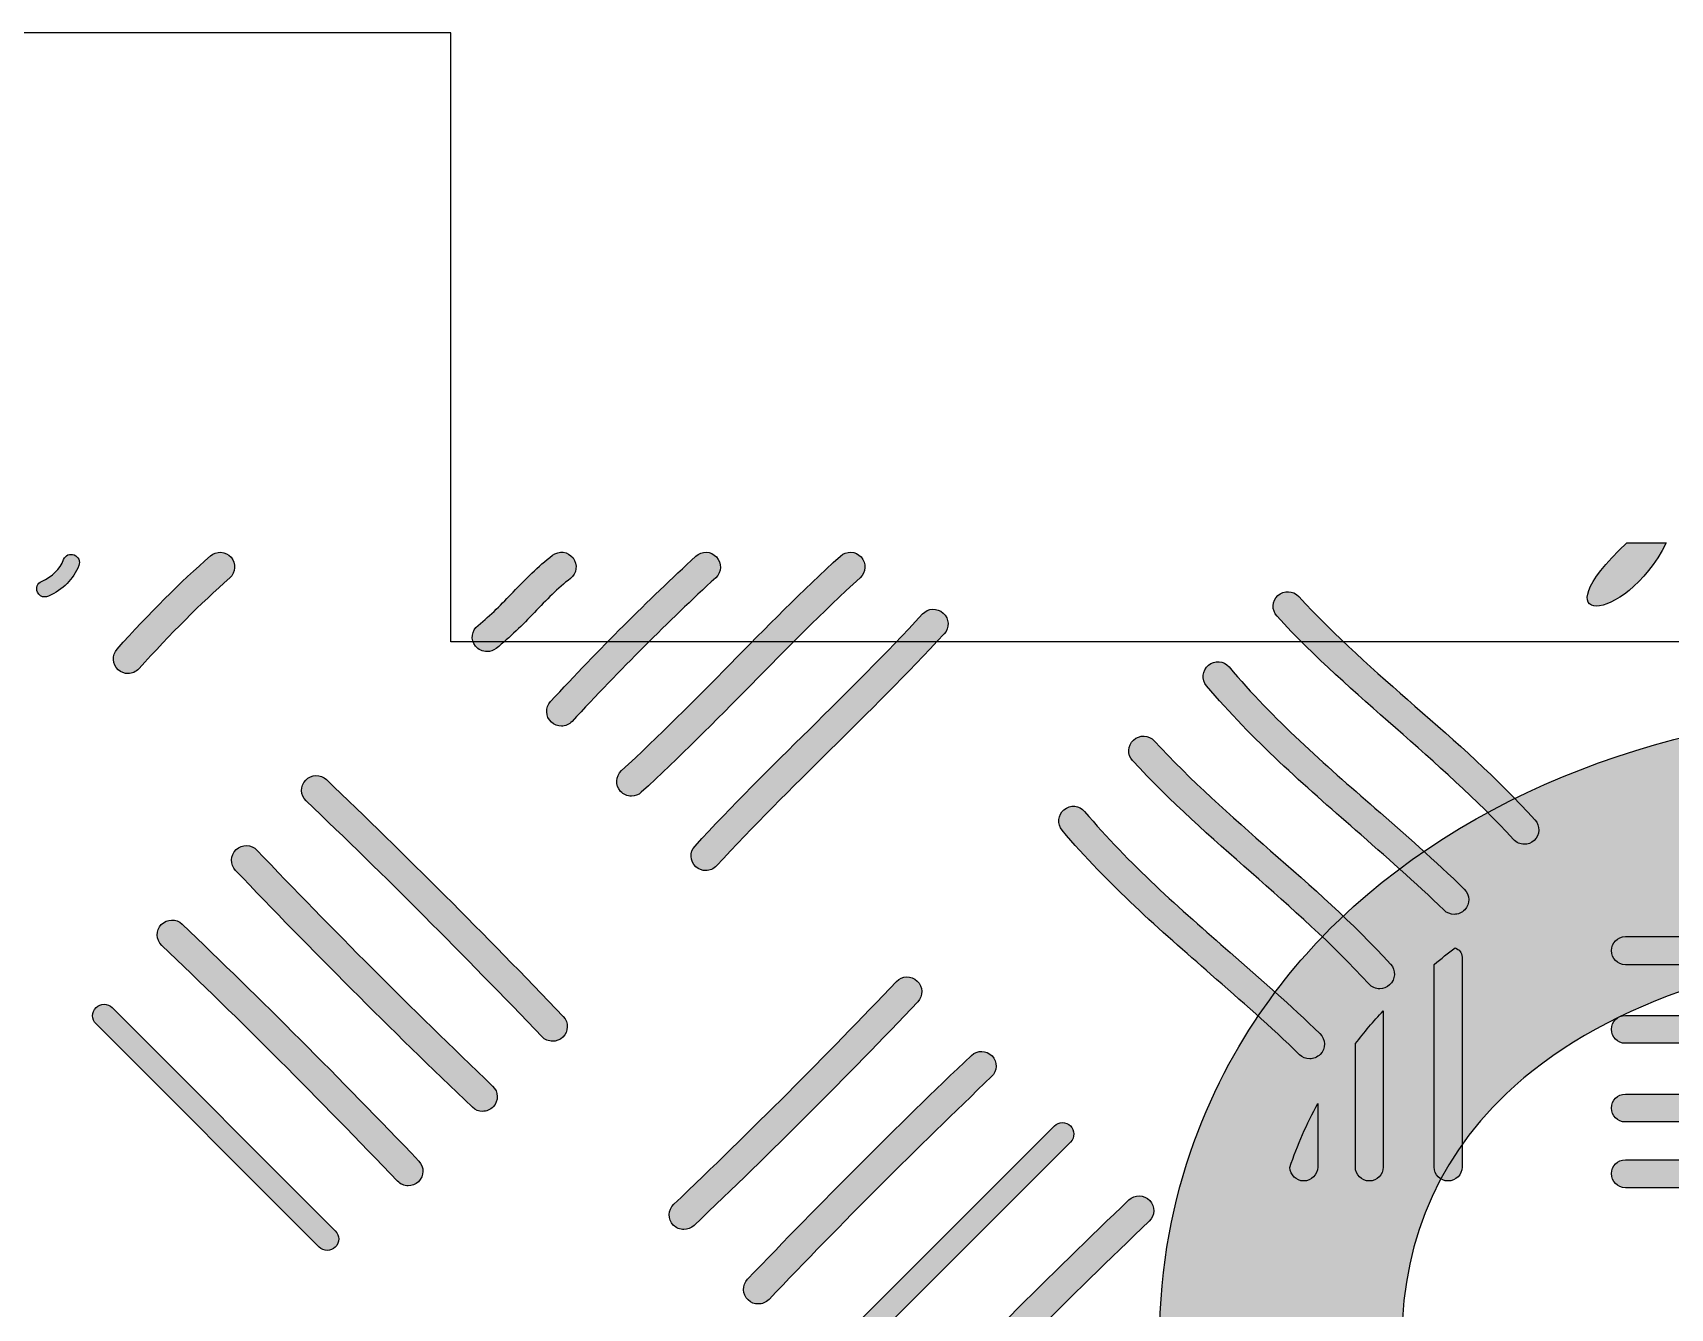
# Model space of a CAD drawing. Extents: x 4 to 307, y 9 to 217.
# Drawn here: x 263.41 to 273.92, y 190.64 to 198.83 of the extents above; entities that cross this region are included whole.
import ezdxf

# ---------------------------------------------------------------- set-up
doc = ezdxf.new("R2010")
doc.units = 0
doc.header["$MEASUREMENT"] = 0
doc.layers.add('EBENE_1', color=7, linetype='CONTINUOUS')

# ---------------------------------------------------------------- blocks, each defined once
blk = doc.blocks.new('BLOCK_4')
at = {"layer": 'EBENE_1'}
h = blk.add_hatch(color=7, dxfattribs=at)
h.dxf.hatch_style = 2
edge = h.paths.add_edge_path()
edge.add_spline(control_points=[(273.894, 195.555), (273.894, 195.555), (273.641, 195.555), (273.641, 195.555), (273.06, 195.014), (273.616, 195.014), (273.894, 195.555)], knot_values=[0, 0, 0, 0, 1, 1, 1, 2, 2, 2, 2], degree=3, periodic=1)
h = blk.add_hatch(color=7, dxfattribs=at)
h.dxf.hatch_style = 2
edge = h.paths.add_edge_path()
edge.add_spline(control_points=[(263.486, 195.208), (263.493, 195.208), (263.501, 195.21), (263.508, 195.213), (263.603, 195.256), (263.668, 195.322), (263.704, 195.41), (263.714, 195.437), (263.701, 195.467), (263.674, 195.478), (263.647, 195.489), (263.616, 195.476), (263.606, 195.449), (263.581, 195.386), (263.535, 195.34), (263.465, 195.308), (263.438, 195.296), (263.426, 195.265), (263.438, 195.239), (263.447, 195.219), (263.466, 195.208), (263.486, 195.208)], knot_values=[0, 0, 0, 0, 1, 1, 1, 2, 2, 2, 3, 3, 3, 4, 4, 4, 5, 5, 5, 6, 6, 6, 7, 7, 7, 7], degree=3, periodic=1)
h = blk.add_hatch(color=7, dxfattribs=at)
h.dxf.hatch_style = 2
edge = h.paths.add_edge_path()
edge.add_spline(control_points=[(264.02, 194.716), (264.046, 194.716), (264.071, 194.727), (264.09, 194.748), (264.294, 194.975), (264.485, 195.165), (264.672, 195.33), (264.711, 195.365), (264.715, 195.424), (264.681, 195.463), (264.646, 195.502), (264.586, 195.506), (264.548, 195.472), (264.354, 195.302), (264.159, 195.106), (263.95, 194.874), (263.915, 194.835), (263.918, 194.775), (263.957, 194.741), (263.975, 194.724), (263.997, 194.716), (264.02, 194.716)], knot_values=[0, 0, 0, 0, 1, 1, 1, 2, 2, 2, 3, 3, 3, 4, 4, 4, 5, 5, 5, 6, 6, 6, 7, 7, 7, 7], degree=3, periodic=1)
h = blk.add_hatch(color=7, dxfattribs=at)
h.dxf.hatch_style = 2
edge = h.paths.add_edge_path()
edge.add_spline(control_points=[(266.324, 194.857), (266.344, 194.857), (266.364, 194.864), (266.382, 194.877), (266.472, 194.948), (266.552, 195.03), (266.628, 195.109), (266.705, 195.189), (266.777, 195.263), (266.859, 195.327), (266.9, 195.358), (266.908, 195.417), (266.876, 195.459), (266.844, 195.5), (266.785, 195.508), (266.744, 195.476), (266.651, 195.404), (266.57, 195.321), (266.492, 195.24), (266.42, 195.165), (266.348, 195.09), (266.266, 195.026), (266.225, 194.994), (266.217, 194.934), (266.249, 194.893), (266.268, 194.87), (266.296, 194.857), (266.324, 194.857)], knot_values=[0, 0, 0, 0, 1, 1, 1, 2, 2, 2, 3, 3, 3, 4, 4, 4, 5, 5, 5, 6, 6, 6, 7, 7, 7, 8, 8, 8, 9, 9, 9, 9], degree=3, periodic=1)
h = blk.add_hatch(color=7, dxfattribs=at)
h.dxf.hatch_style = 2
edge = h.paths.add_edge_path()
edge.add_spline(control_points=[(266.737, 194.404), (266.755, 194.387), (266.778, 194.379), (266.801, 194.379), (266.826, 194.379), (266.851, 194.389), (266.87, 194.409), (267.179, 194.742), (267.489, 195.052), (267.792, 195.332), (267.831, 195.367), (267.833, 195.427), (267.797, 195.465), (267.762, 195.503), (267.703, 195.506), (267.664, 195.47), (267.358, 195.187), (267.044, 194.873), (266.732, 194.537), (266.697, 194.499), (266.699, 194.44), (266.737, 194.404)], knot_values=[0, 0, 0, 0, 1, 1, 1, 2, 2, 2, 3, 3, 3, 4, 4, 4, 5, 5, 5, 6, 6, 6, 7, 7, 7, 7], degree=3, periodic=1)
h = blk.add_hatch(color=7, dxfattribs=at)
h.dxf.hatch_style = 2
edge = h.paths.add_edge_path()
edge.add_spline(control_points=[(267.187, 194.093), (267.149, 194.058), (267.146, 193.998), (267.181, 193.96), (267.2, 193.94), (267.225, 193.929), (267.251, 193.929), (267.273, 193.929), (267.296, 193.937), (267.314, 193.954), (267.557, 194.176), (267.792, 194.415), (268.019, 194.645), (268.245, 194.875), (268.479, 195.112), (268.719, 195.332), (268.757, 195.367), (268.76, 195.426), (268.725, 195.465), (268.69, 195.503), (268.63, 195.506), (268.592, 195.471), (268.348, 195.248), (268.112, 195.009), (267.885, 194.777), (267.66, 194.549), (267.426, 194.312), (267.187, 194.093)], knot_values=[0, 0, 0, 0, 1, 1, 1, 2, 2, 2, 3, 3, 3, 4, 4, 4, 5, 5, 5, 6, 6, 6, 7, 7, 7, 8, 8, 8, 9, 9, 9, 9], degree=3, periodic=1)
h = blk.add_hatch(color=7, dxfattribs=at)
h.dxf.hatch_style = 2
edge = h.paths.add_edge_path()
edge.add_spline(control_points=[(272.156, 194.367), (272.412, 194.142), (272.676, 193.91), (272.912, 193.651), (272.931, 193.631), (272.956, 193.62), (272.982, 193.62), (273.004, 193.62), (273.027, 193.628), (273.045, 193.645), (273.083, 193.68), (273.086, 193.739), (273.051, 193.777), (272.808, 194.044), (272.54, 194.28), (272.28, 194.508), (272.029, 194.728), (271.769, 194.957), (271.534, 195.212), (271.499, 195.25), (271.439, 195.252), (271.401, 195.217), (271.362, 195.182), (271.36, 195.123), (271.395, 195.084), (271.637, 194.822), (271.901, 194.59), (272.156, 194.367)], knot_values=[0, 0, 0, 0, 1, 1, 1, 2, 2, 2, 3, 3, 3, 4, 4, 4, 5, 5, 5, 6, 6, 6, 7, 7, 7, 8, 8, 8, 9, 9, 9, 9], degree=3, periodic=1)
h = blk.add_hatch(color=7, dxfattribs=at)
h.dxf.hatch_style = 2
edge = h.paths.add_edge_path()
edge.add_spline(control_points=[(267.659, 193.609), (267.623, 193.571), (267.626, 193.511), (267.664, 193.476), (267.683, 193.459), (267.705, 193.451), (267.728, 193.451), (267.754, 193.451), (267.779, 193.462), (267.798, 193.482), (268.031, 193.736), (268.282, 193.984), (268.525, 194.224), (268.769, 194.465), (269.022, 194.715), (269.259, 194.972), (269.294, 195.01), (269.291, 195.07), (269.253, 195.105), (269.214, 195.14), (269.154, 195.137), (269.119, 195.099), (268.886, 194.845), (268.635, 194.598), (268.393, 194.358), (268.148, 194.116), (267.895, 193.867), (267.659, 193.609)], knot_values=[0, 0, 0, 0, 1, 1, 1, 2, 2, 2, 3, 3, 3, 4, 4, 4, 5, 5, 5, 6, 6, 6, 7, 7, 7, 8, 8, 8, 9, 9, 9, 9], degree=3, periodic=1)
h = blk.add_hatch(color=7, dxfattribs=at)
h.dxf.hatch_style = 2
edge = h.paths.add_edge_path()
edge.add_spline(control_points=[(271.899, 193.711), (272.09, 193.544), (272.282, 193.376), (272.467, 193.197), (272.485, 193.179), (272.508, 193.17), (272.532, 193.17), (272.556, 193.17), (272.581, 193.18), (272.6, 193.199), (272.636, 193.236), (272.635, 193.295), (272.597, 193.332), (272.411, 193.513), (272.216, 193.683), (272.023, 193.853), (271.702, 194.132), (271.372, 194.421), (271.087, 194.759), (271.054, 194.799), (270.994, 194.804), (270.955, 194.77), (270.915, 194.737), (270.91, 194.677), (270.943, 194.638), (271.237, 194.289), (271.574, 193.995), (271.899, 193.711)], knot_values=[0, 0, 0, 0, 1, 1, 1, 2, 2, 2, 3, 3, 3, 4, 4, 4, 5, 5, 5, 6, 6, 6, 7, 7, 7, 8, 8, 8, 9, 9, 9, 9], degree=3, periodic=1)
h = blk.add_hatch(color=7, dxfattribs=at)
h.dxf.hatch_style = 2
edge = h.paths.add_edge_path()
edge.add_spline(control_points=[(271.23, 193.438), (271.485, 193.213), (271.749, 192.981), (271.985, 192.723), (272.004, 192.703), (272.029, 192.692), (272.055, 192.692), (272.077, 192.692), (272.1, 192.701), (272.118, 192.717), (272.156, 192.752), (272.159, 192.811), (272.124, 192.85), (271.881, 193.116), (271.613, 193.351), (271.354, 193.579), (271.102, 193.8), (270.842, 194.029), (270.607, 194.284), (270.572, 194.322), (270.513, 194.325), (270.474, 194.289), (270.436, 194.254), (270.433, 194.195), (270.468, 194.157), (270.711, 193.894), (270.975, 193.662), (271.23, 193.438)], knot_values=[0, 0, 0, 0, 1, 1, 1, 2, 2, 2, 3, 3, 3, 4, 4, 4, 5, 5, 5, 6, 6, 6, 7, 7, 7, 8, 8, 8, 9, 9, 9, 9], degree=3, periodic=1)
h = blk.add_hatch(color=7, dxfattribs=at)
h.dxf.hatch_style = 2
edge = h.paths.add_edge_path()
edge.add_spline(control_points=[(266.677, 192.384), (266.695, 192.365), (266.72, 192.355), (266.745, 192.355), (266.768, 192.355), (266.792, 192.363), (266.81, 192.381), (266.848, 192.417), (266.849, 192.476), (266.813, 192.514), (266.31, 193.041), (265.799, 193.552), (265.293, 194.035), (265.255, 194.071), (265.196, 194.07), (265.16, 194.032), (265.124, 193.995), (265.125, 193.935), (265.163, 193.899), (265.667, 193.418), (266.176, 192.908), (266.677, 192.384)], knot_values=[0, 0, 0, 0, 1, 1, 1, 2, 2, 2, 3, 3, 3, 4, 4, 4, 5, 5, 5, 6, 6, 6, 7, 7, 7, 7], degree=3, periodic=1)
h = blk.add_hatch(color=7, dxfattribs=at)
h.dxf.hatch_style = 2
edge = h.paths.add_edge_path()
edge.add_spline(control_points=[(270.971, 192.784), (271.163, 192.616), (271.355, 192.449), (271.54, 192.269), (271.558, 192.251), (271.581, 192.242), (271.605, 192.242), (271.629, 192.242), (271.654, 192.252), (271.672, 192.271), (271.709, 192.308), (271.708, 192.368), (271.67, 192.404), (271.484, 192.586), (271.289, 192.755), (271.095, 192.925), (270.775, 193.204), (270.444, 193.493), (270.16, 193.831), (270.127, 193.871), (270.067, 193.876), (270.027, 193.842), (269.988, 193.809), (269.983, 193.75), (270.016, 193.71), (270.31, 193.361), (270.646, 193.068), (270.971, 192.784)], knot_values=[0, 0, 0, 0, 1, 1, 1, 2, 2, 2, 3, 3, 3, 4, 4, 4, 5, 5, 5, 6, 6, 6, 7, 7, 7, 8, 8, 8, 9, 9, 9, 9], degree=3, periodic=1)
h = blk.add_hatch(color=7, dxfattribs=at)
h.dxf.hatch_style = 2
edge = h.paths.add_edge_path()
edge.add_spline(control_points=[(264.71, 193.452), (265.194, 192.945), (265.705, 192.433), (266.23, 191.931), (266.249, 191.913), (266.272, 191.905), (266.295, 191.905), (266.32, 191.905), (266.345, 191.915), (266.364, 191.934), (266.399, 191.972), (266.398, 192.031), (266.36, 192.067), (265.838, 192.567), (265.328, 193.077), (264.847, 193.582), (264.811, 193.62), (264.751, 193.621), (264.713, 193.586), (264.676, 193.55), (264.674, 193.49), (264.71, 193.452)], knot_values=[0, 0, 0, 0, 1, 1, 1, 2, 2, 2, 3, 3, 3, 4, 4, 4, 5, 5, 5, 6, 6, 6, 7, 7, 7, 7], degree=3, periodic=1)
h = blk.add_hatch(color=7, dxfattribs=at)
h.dxf.hatch_style = 2
edge = h.paths.add_edge_path()
edge.add_spline(control_points=[(265.818, 191.427), (265.841, 191.427), (265.865, 191.435), (265.883, 191.453), (265.921, 191.489), (265.922, 191.548), (265.886, 191.586), (265.381, 192.115), (264.87, 192.626), (264.366, 193.108), (264.329, 193.144), (264.269, 193.142), (264.233, 193.104), (264.197, 193.067), (264.198, 193.007), (264.236, 192.971), (264.738, 192.492), (265.247, 191.982), (265.75, 191.456), (265.768, 191.437), (265.793, 191.427), (265.818, 191.427)], knot_values=[0, 0, 0, 0, 1, 1, 1, 2, 2, 2, 3, 3, 3, 4, 4, 4, 5, 5, 5, 6, 6, 6, 7, 7, 7, 7], degree=3, periodic=1)
h = blk.add_hatch(color=7, dxfattribs=at)
h.dxf.hatch_style = 2
edge = h.paths.add_edge_path()
edge.add_spline(control_points=[(267.653, 191.172), (268.152, 191.648), (268.635, 192.131), (269.089, 192.609), (269.124, 192.647), (269.123, 192.706), (269.085, 192.742), (269.047, 192.778), (268.988, 192.777), (268.952, 192.739), (268.5, 192.263), (268.019, 191.782), (267.523, 191.308), (267.485, 191.272), (267.484, 191.213), (267.519, 191.175), (267.538, 191.156), (267.563, 191.146), (267.588, 191.146), (267.611, 191.146), (267.634, 191.154), (267.653, 191.172)], knot_values=[0, 0, 0, 0, 1, 1, 1, 2, 2, 2, 3, 3, 3, 4, 4, 4, 5, 5, 5, 6, 6, 6, 7, 7, 7, 7], degree=3, periodic=1)
h = blk.add_hatch(color=7, dxfattribs=at)
h.dxf.hatch_style = 2
edge = h.paths.add_edge_path()
edge.add_spline(control_points=[(265.246, 191.033), (265.261, 191.019), (265.28, 191.012), (265.298, 191.012), (265.317, 191.012), (265.336, 191.019), (265.35, 191.033), (265.379, 191.062), (265.379, 191.109), (265.35, 191.137), (265.35, 191.137), (263.918, 192.571), (263.918, 192.571), (263.889, 192.599), (263.842, 192.6), (263.814, 192.571), (263.785, 192.543), (263.785, 192.496), (263.814, 192.467), (263.814, 192.467), (265.246, 191.033), (265.246, 191.033)], knot_values=[0, 0, 0, 0, 1, 1, 1, 2, 2, 2, 3, 3, 3, 4, 4, 4, 5, 5, 5, 6, 6, 6, 7, 7, 7, 7], degree=3, periodic=1)
h = blk.add_hatch(color=7, dxfattribs=at)
h.dxf.hatch_style = 2
edge = h.paths.add_edge_path()
edge.add_spline(control_points=[(267.997, 190.827), (267.961, 190.789), (267.963, 190.73), (268, 190.694), (268.019, 190.676), (268.042, 190.668), (268.065, 190.668), (268.09, 190.668), (268.115, 190.678), (268.134, 190.697), (268.604, 191.191), (269.085, 191.672), (269.563, 192.128), (269.601, 192.163), (269.602, 192.223), (269.566, 192.261), (269.53, 192.298), (269.471, 192.3), (269.433, 192.264), (268.953, 191.807), (268.47, 191.323), (267.997, 190.827)], knot_values=[0, 0, 0, 0, 1, 1, 1, 2, 2, 2, 3, 3, 3, 4, 4, 4, 5, 5, 5, 6, 6, 6, 7, 7, 7, 7], degree=3, periodic=1)
h = blk.add_hatch(color=7, dxfattribs=at)
h.dxf.hatch_style = 2
edge = h.paths.add_edge_path()
edge.add_spline(control_points=[(268.449, 190.19), (268.463, 190.176), (268.482, 190.168), (268.501, 190.168), (268.52, 190.168), (268.538, 190.176), (268.553, 190.19), (268.553, 190.19), (270.07, 191.708), (270.07, 191.708), (270.098, 191.737), (270.098, 191.783), (270.069, 191.812), (270.041, 191.84), (269.995, 191.84), (269.966, 191.812), (269.966, 191.812), (268.449, 190.294), (268.449, 190.294), (268.42, 190.265), (268.42, 190.218), (268.449, 190.19)], knot_values=[0, 0, 0, 0, 1, 1, 1, 2, 2, 2, 3, 3, 3, 4, 4, 4, 5, 5, 5, 6, 6, 6, 7, 7, 7, 7], degree=3, periodic=1)
h = blk.add_hatch(color=7, dxfattribs=at)
h.dxf.hatch_style = 2
edge = h.paths.add_edge_path()
edge.add_spline(control_points=[(270.444, 191.336), (269.937, 190.851), (269.425, 190.34), (268.924, 189.815), (268.889, 189.777), (268.89, 189.718), (268.927, 189.682), (268.946, 189.664), (268.969, 189.656), (268.993, 189.656), (269.017, 189.656), (269.042, 189.665), (269.061, 189.685), (269.559, 190.207), (270.069, 190.717), (270.575, 191.2), (270.612, 191.236), (270.613, 191.295), (270.578, 191.333), (270.542, 191.37), (270.482, 191.372), (270.444, 191.336)], knot_values=[0, 0, 0, 0, 1, 1, 1, 2, 2, 2, 3, 3, 3, 4, 4, 4, 5, 5, 5, 6, 6, 6, 7, 7, 7, 7], degree=3, periodic=1)
for points, knots in [([(273.894, 195.555), (273.894, 195.555), (273.641, 195.555), (273.641, 195.555), (273.06, 195.014), (273.616, 195.014), (273.894, 195.555)], [0, 0, 0, 0, 1, 1, 1, 2, 2, 2, 2]), ([(263.486, 195.208), (263.493, 195.208), (263.501, 195.21), (263.508, 195.213), (263.603, 195.256), (263.668, 195.322), (263.704, 195.41), (263.714, 195.437), (263.701, 195.467), (263.674, 195.478), (263.647, 195.489), (263.616, 195.476), (263.606, 195.449), (263.581, 195.386), (263.535, 195.34), (263.465, 195.308), (263.438, 195.296), (263.426, 195.265), (263.438, 195.239), (263.447, 195.219), (263.466, 195.208), (263.486, 195.208)], [0, 0, 0, 0, 1, 1, 1, 2, 2, 2, 3, 3, 3, 4, 4, 4, 5, 5, 5, 6, 6, 6, 7, 7, 7, 7]), ([(264.02, 194.716), (264.046, 194.716), (264.071, 194.727), (264.09, 194.748), (264.294, 194.975), (264.485, 195.165), (264.672, 195.33), (264.711, 195.365), (264.715, 195.424), (264.681, 195.463), (264.646, 195.502), (264.586, 195.506), (264.548, 195.472), (264.354, 195.302), (264.159, 195.106), (263.95, 194.874), (263.915, 194.835), (263.918, 194.775), (263.957, 194.741), (263.975, 194.724), (263.997, 194.716), (264.02, 194.716)], [0, 0, 0, 0, 1, 1, 1, 2, 2, 2, 3, 3, 3, 4, 4, 4, 5, 5, 5, 6, 6, 6, 7, 7, 7, 7]), ([(266.324, 194.857), (266.344, 194.857), (266.364, 194.864), (266.382, 194.877), (266.472, 194.948), (266.552, 195.03), (266.628, 195.109), (266.705, 195.189), (266.777, 195.263), (266.859, 195.327), (266.9, 195.358), (266.908, 195.417), (266.876, 195.459), (266.844, 195.5), (266.785, 195.508), (266.744, 195.476), (266.651, 195.404), (266.57, 195.321), (266.492, 195.24), (266.42, 195.165), (266.348, 195.09), (266.266, 195.026), (266.225, 194.994), (266.217, 194.934), (266.249, 194.893), (266.268, 194.87), (266.296, 194.857), (266.324, 194.857)], [0, 0, 0, 0, 1, 1, 1, 2, 2, 2, 3, 3, 3, 4, 4, 4, 5, 5, 5, 6, 6, 6, 7, 7, 7, 8, 8, 8, 9, 9, 9, 9]), ([(266.737, 194.404), (266.755, 194.387), (266.778, 194.379), (266.801, 194.379), (266.826, 194.379), (266.851, 194.389), (266.87, 194.409), (267.179, 194.742), (267.489, 195.052), (267.792, 195.332), (267.831, 195.367), (267.833, 195.427), (267.797, 195.465), (267.762, 195.503), (267.703, 195.506), (267.664, 195.47), (267.358, 195.187), (267.044, 194.873), (266.732, 194.537), (266.697, 194.499), (266.699, 194.44), (266.737, 194.404)], [0, 0, 0, 0, 1, 1, 1, 2, 2, 2, 3, 3, 3, 4, 4, 4, 5, 5, 5, 6, 6, 6, 7, 7, 7, 7]), ([(267.187, 194.093), (267.149, 194.058), (267.146, 193.998), (267.181, 193.96), (267.2, 193.94), (267.225, 193.929), (267.251, 193.929), (267.273, 193.929), (267.296, 193.937), (267.314, 193.954), (267.557, 194.176), (267.792, 194.415), (268.019, 194.645), (268.245, 194.875), (268.479, 195.112), (268.719, 195.332), (268.757, 195.367), (268.76, 195.426), (268.725, 195.465), (268.69, 195.503), (268.63, 195.506), (268.592, 195.471), (268.348, 195.248), (268.112, 195.009), (267.885, 194.777), (267.66, 194.549), (267.426, 194.312), (267.187, 194.093)], [0, 0, 0, 0, 1, 1, 1, 2, 2, 2, 3, 3, 3, 4, 4, 4, 5, 5, 5, 6, 6, 6, 7, 7, 7, 8, 8, 8, 9, 9, 9, 9]), ([(272.156, 194.367), (272.412, 194.142), (272.676, 193.91), (272.912, 193.651), (272.931, 193.631), (272.956, 193.62), (272.982, 193.62), (273.004, 193.62), (273.027, 193.628), (273.045, 193.645), (273.083, 193.68), (273.086, 193.739), (273.051, 193.777), (272.808, 194.044), (272.54, 194.28), (272.28, 194.508), (272.029, 194.728), (271.769, 194.957), (271.534, 195.212), (271.499, 195.25), (271.439, 195.252), (271.401, 195.217), (271.362, 195.182), (271.36, 195.123), (271.395, 195.084), (271.637, 194.822), (271.901, 194.59), (272.156, 194.367)], [0, 0, 0, 0, 1, 1, 1, 2, 2, 2, 3, 3, 3, 4, 4, 4, 5, 5, 5, 6, 6, 6, 7, 7, 7, 8, 8, 8, 9, 9, 9, 9]), ([(267.659, 193.609), (267.623, 193.571), (267.626, 193.511), (267.664, 193.476), (267.683, 193.459), (267.705, 193.451), (267.728, 193.451), (267.754, 193.451), (267.779, 193.462), (267.798, 193.482), (268.031, 193.736), (268.282, 193.984), (268.525, 194.224), (268.769, 194.465), (269.022, 194.715), (269.259, 194.972), (269.294, 195.01), (269.291, 195.07), (269.253, 195.105), (269.214, 195.14), (269.154, 195.137), (269.119, 195.099), (268.886, 194.845), (268.635, 194.598), (268.393, 194.358), (268.148, 194.116), (267.895, 193.867), (267.659, 193.609)], [0, 0, 0, 0, 1, 1, 1, 2, 2, 2, 3, 3, 3, 4, 4, 4, 5, 5, 5, 6, 6, 6, 7, 7, 7, 8, 8, 8, 9, 9, 9, 9]), ([(271.899, 193.711), (272.09, 193.544), (272.282, 193.376), (272.467, 193.197), (272.485, 193.179), (272.508, 193.17), (272.532, 193.17), (272.556, 193.17), (272.581, 193.18), (272.6, 193.199), (272.636, 193.236), (272.635, 193.295), (272.597, 193.332), (272.411, 193.513), (272.216, 193.683), (272.023, 193.853), (271.702, 194.132), (271.372, 194.421), (271.087, 194.759), (271.054, 194.799), (270.994, 194.804), (270.955, 194.77), (270.915, 194.737), (270.91, 194.677), (270.943, 194.638), (271.237, 194.289), (271.574, 193.995), (271.899, 193.711)], [0, 0, 0, 0, 1, 1, 1, 2, 2, 2, 3, 3, 3, 4, 4, 4, 5, 5, 5, 6, 6, 6, 7, 7, 7, 8, 8, 8, 9, 9, 9, 9]), ([(271.23, 193.438), (271.485, 193.213), (271.749, 192.981), (271.985, 192.723), (272.004, 192.703), (272.029, 192.692), (272.055, 192.692), (272.077, 192.692), (272.1, 192.701), (272.118, 192.717), (272.156, 192.752), (272.159, 192.811), (272.124, 192.85), (271.881, 193.116), (271.613, 193.351), (271.354, 193.579), (271.102, 193.8), (270.842, 194.029), (270.607, 194.284), (270.572, 194.322), (270.513, 194.325), (270.474, 194.289), (270.436, 194.254), (270.433, 194.195), (270.468, 194.157), (270.711, 193.894), (270.975, 193.662), (271.23, 193.438)], [0, 0, 0, 0, 1, 1, 1, 2, 2, 2, 3, 3, 3, 4, 4, 4, 5, 5, 5, 6, 6, 6, 7, 7, 7, 8, 8, 8, 9, 9, 9, 9]), ([(266.677, 192.384), (266.695, 192.365), (266.72, 192.355), (266.745, 192.355), (266.768, 192.355), (266.792, 192.363), (266.81, 192.381), (266.848, 192.417), (266.849, 192.476), (266.813, 192.514), (266.31, 193.041), (265.799, 193.552), (265.293, 194.035), (265.255, 194.071), (265.196, 194.07), (265.16, 194.032), (265.124, 193.995), (265.125, 193.935), (265.163, 193.899), (265.667, 193.418), (266.176, 192.908), (266.677, 192.384)], [0, 0, 0, 0, 1, 1, 1, 2, 2, 2, 3, 3, 3, 4, 4, 4, 5, 5, 5, 6, 6, 6, 7, 7, 7, 7]), ([(270.971, 192.784), (271.163, 192.616), (271.355, 192.449), (271.54, 192.269), (271.558, 192.251), (271.581, 192.242), (271.605, 192.242), (271.629, 192.242), (271.654, 192.252), (271.672, 192.271), (271.709, 192.308), (271.708, 192.368), (271.67, 192.404), (271.484, 192.586), (271.289, 192.755), (271.095, 192.925), (270.775, 193.204), (270.444, 193.493), (270.16, 193.831), (270.127, 193.871), (270.067, 193.876), (270.027, 193.842), (269.988, 193.809), (269.983, 193.75), (270.016, 193.71), (270.31, 193.361), (270.646, 193.068), (270.971, 192.784)], [0, 0, 0, 0, 1, 1, 1, 2, 2, 2, 3, 3, 3, 4, 4, 4, 5, 5, 5, 6, 6, 6, 7, 7, 7, 8, 8, 8, 9, 9, 9, 9]), ([(264.71, 193.452), (265.194, 192.945), (265.705, 192.433), (266.23, 191.931), (266.249, 191.913), (266.272, 191.905), (266.295, 191.905), (266.32, 191.905), (266.345, 191.915), (266.364, 191.934), (266.399, 191.972), (266.398, 192.031), (266.36, 192.067), (265.838, 192.567), (265.328, 193.077), (264.847, 193.582), (264.811, 193.62), (264.751, 193.621), (264.713, 193.586), (264.676, 193.55), (264.674, 193.49), (264.71, 193.452)], [0, 0, 0, 0, 1, 1, 1, 2, 2, 2, 3, 3, 3, 4, 4, 4, 5, 5, 5, 6, 6, 6, 7, 7, 7, 7]), ([(265.818, 191.427), (265.841, 191.427), (265.865, 191.435), (265.883, 191.453), (265.921, 191.489), (265.922, 191.548), (265.886, 191.586), (265.381, 192.115), (264.87, 192.626), (264.366, 193.108), (264.329, 193.144), (264.269, 193.142), (264.233, 193.104), (264.197, 193.067), (264.198, 193.007), (264.236, 192.971), (264.738, 192.492), (265.247, 191.982), (265.75, 191.456), (265.768, 191.437), (265.793, 191.427), (265.818, 191.427)], [0, 0, 0, 0, 1, 1, 1, 2, 2, 2, 3, 3, 3, 4, 4, 4, 5, 5, 5, 6, 6, 6, 7, 7, 7, 7]), ([(267.653, 191.172), (268.152, 191.648), (268.635, 192.131), (269.089, 192.609), (269.124, 192.647), (269.123, 192.706), (269.085, 192.742), (269.047, 192.778), (268.988, 192.777), (268.952, 192.739), (268.5, 192.263), (268.019, 191.782), (267.523, 191.308), (267.485, 191.272), (267.484, 191.213), (267.519, 191.175), (267.538, 191.156), (267.563, 191.146), (267.588, 191.146), (267.611, 191.146), (267.634, 191.154), (267.653, 191.172)], [0, 0, 0, 0, 1, 1, 1, 2, 2, 2, 3, 3, 3, 4, 4, 4, 5, 5, 5, 6, 6, 6, 7, 7, 7, 7]), ([(265.246, 191.033), (265.261, 191.019), (265.28, 191.012), (265.298, 191.012), (265.317, 191.012), (265.336, 191.019), (265.35, 191.033), (265.379, 191.062), (265.379, 191.109), (265.35, 191.137), (265.35, 191.137), (263.918, 192.571), (263.918, 192.571), (263.889, 192.599), (263.842, 192.6), (263.814, 192.571), (263.785, 192.543), (263.785, 192.496), (263.814, 192.467), (263.814, 192.467), (265.246, 191.033), (265.246, 191.033)], [0, 0, 0, 0, 1, 1, 1, 2, 2, 2, 3, 3, 3, 4, 4, 4, 5, 5, 5, 6, 6, 6, 7, 7, 7, 7]), ([(267.997, 190.827), (267.961, 190.789), (267.963, 190.73), (268, 190.694), (268.019, 190.676), (268.042, 190.668), (268.065, 190.668), (268.09, 190.668), (268.115, 190.678), (268.134, 190.697), (268.604, 191.191), (269.085, 191.672), (269.563, 192.128), (269.601, 192.163), (269.602, 192.223), (269.566, 192.261), (269.53, 192.298), (269.471, 192.3), (269.433, 192.264), (268.953, 191.807), (268.47, 191.323), (267.997, 190.827)], [0, 0, 0, 0, 1, 1, 1, 2, 2, 2, 3, 3, 3, 4, 4, 4, 5, 5, 5, 6, 6, 6, 7, 7, 7, 7]), ([(268.449, 190.19), (268.463, 190.176), (268.482, 190.168), (268.501, 190.168), (268.52, 190.168), (268.538, 190.176), (268.553, 190.19), (268.553, 190.19), (270.07, 191.708), (270.07, 191.708), (270.098, 191.737), (270.098, 191.783), (270.069, 191.812), (270.041, 191.84), (269.995, 191.84), (269.966, 191.812), (269.966, 191.812), (268.449, 190.294), (268.449, 190.294), (268.42, 190.265), (268.42, 190.218), (268.449, 190.19)], [0, 0, 0, 0, 1, 1, 1, 2, 2, 2, 3, 3, 3, 4, 4, 4, 5, 5, 5, 6, 6, 6, 7, 7, 7, 7]), ([(270.444, 191.336), (269.937, 190.851), (269.425, 190.34), (268.924, 189.815), (268.889, 189.777), (268.89, 189.718), (268.927, 189.682), (268.946, 189.664), (268.969, 189.656), (268.993, 189.656), (269.017, 189.656), (269.042, 189.665), (269.061, 189.685), (269.559, 190.207), (270.069, 190.717), (270.575, 191.2), (270.612, 191.236), (270.613, 191.295), (270.578, 191.333), (270.542, 191.37), (270.482, 191.372), (270.444, 191.336)], [0, 0, 0, 0, 1, 1, 1, 2, 2, 2, 3, 3, 3, 4, 4, 4, 5, 5, 5, 6, 6, 6, 7, 7, 7, 7])]:
    blk.add_open_spline(points, degree=3, knots=knots, dxfattribs=at)
blk = doc.blocks.new('BLOCK_5')
at = {"layer": 'EBENE_1'}
h = blk.add_hatch(color=7, dxfattribs=at)
h.dxf.hatch_style = 2
edge = h.paths.add_edge_path()
edge.add_spline(control_points=[(273.631, 192.847), (273.631, 192.847), (274.98, 192.847), (274.98, 192.847), (275.029, 192.847), (275.069, 192.888), (275.069, 192.937), (275.069, 192.986), (275.029, 193.027), (274.98, 193.027), (274.98, 193.027), (273.631, 193.027), (273.631, 193.027), (273.582, 193.027), (273.542, 192.986), (273.542, 192.937), (273.542, 192.888), (273.582, 192.847), (273.631, 192.847)], knot_values=[0, 0, 0, 0, 1, 1, 1, 2, 2, 2, 3, 3, 3, 4, 4, 4, 5, 5, 5, 6, 6, 6, 6], degree=3, periodic=1)
h = blk.add_hatch(color=7, dxfattribs=at)
h.dxf.hatch_style = 2
edge = h.paths.add_edge_path()
edge.add_spline(control_points=[(272.493, 191.458), (272.543, 191.458), (272.583, 191.498), (272.583, 191.547), (272.583, 191.547), (272.583, 192.895), (272.583, 192.895), (272.583, 192.926), (272.563, 192.944), (272.539, 192.955), (272.492, 192.922), (272.449, 192.884), (272.404, 192.849), (272.404, 192.849), (272.404, 191.547), (272.404, 191.547), (272.404, 191.498), (272.444, 191.458), (272.493, 191.458)], knot_values=[0, 0, 0, 0, 1, 1, 1, 2, 2, 2, 3, 3, 3, 4, 4, 4, 5, 5, 5, 6, 6, 6, 6], degree=3, periodic=1)
h = blk.add_hatch(color=7, dxfattribs=at)
h.dxf.hatch_style = 2
edge = h.paths.add_edge_path()
edge.add_spline(control_points=[(271.988, 191.458), (272.037, 191.458), (272.077, 191.498), (272.077, 191.547), (272.077, 191.547), (272.077, 192.55), (272.077, 192.55), (272.014, 192.483), (271.954, 192.413), (271.898, 192.34), (271.898, 192.34), (271.898, 191.547), (271.898, 191.547), (271.898, 191.498), (271.938, 191.458), (271.988, 191.458)], knot_values=[0, 0, 0, 0, 1, 1, 1, 2, 2, 2, 3, 3, 3, 4, 4, 4, 5, 5, 5, 5], degree=3, periodic=1)
h = blk.add_hatch(color=7, dxfattribs=at)
h.dxf.hatch_style = 2
edge = h.paths.add_edge_path()
edge.add_spline(control_points=[(273.631, 192.342), (273.631, 192.342), (274.98, 192.342), (274.98, 192.342), (275.029, 192.342), (275.069, 192.382), (275.069, 192.432), (275.069, 192.481), (275.029, 192.521), (274.98, 192.521), (274.98, 192.521), (273.631, 192.521), (273.631, 192.521), (273.582, 192.521), (273.542, 192.481), (273.542, 192.432), (273.542, 192.382), (273.582, 192.342), (273.631, 192.342)], knot_values=[0, 0, 0, 0, 1, 1, 1, 2, 2, 2, 3, 3, 3, 4, 4, 4, 5, 5, 5, 6, 6, 6, 6], degree=3, periodic=1)
h = blk.add_hatch(color=7, dxfattribs=at)
h.dxf.hatch_style = 2
edge = h.paths.add_edge_path()
edge.add_spline(control_points=[(271.566, 191.458), (271.616, 191.458), (271.656, 191.498), (271.656, 191.547), (271.656, 191.547), (271.656, 191.956), (271.656, 191.956), (271.587, 191.825), (271.525, 191.69), (271.477, 191.545), (271.479, 191.497), (271.518, 191.458), (271.566, 191.458)], knot_values=[0, 0, 0, 0, 1, 1, 1, 2, 2, 2, 3, 3, 3, 4, 4, 4, 4], degree=3, periodic=1)
h = blk.add_hatch(color=7, dxfattribs=at)
h.dxf.hatch_style = 2
edge = h.paths.add_edge_path()
edge.add_spline(control_points=[(273.631, 191.837), (273.631, 191.837), (274.98, 191.837), (274.98, 191.837), (275.029, 191.837), (275.069, 191.877), (275.069, 191.926), (275.069, 191.976), (275.029, 192.016), (274.98, 192.016), (274.98, 192.016), (273.631, 192.016), (273.631, 192.016), (273.582, 192.016), (273.542, 191.976), (273.542, 191.926), (273.542, 191.877), (273.582, 191.837), (273.631, 191.837)], knot_values=[0, 0, 0, 0, 1, 1, 1, 2, 2, 2, 3, 3, 3, 4, 4, 4, 5, 5, 5, 6, 6, 6, 6], degree=3, periodic=1)
h = blk.add_hatch(color=7, dxfattribs=at)
h.dxf.hatch_style = 2
edge = h.paths.add_edge_path()
edge.add_spline(control_points=[(273.631, 191.415), (273.631, 191.415), (274.98, 191.415), (274.98, 191.415), (275.029, 191.415), (275.069, 191.455), (275.069, 191.505), (275.069, 191.554), (275.029, 191.594), (274.98, 191.594), (274.98, 191.594), (273.631, 191.594), (273.631, 191.594), (273.582, 191.594), (273.542, 191.554), (273.542, 191.505), (273.542, 191.455), (273.582, 191.415), (273.631, 191.415)], knot_values=[0, 0, 0, 0, 1, 1, 1, 2, 2, 2, 3, 3, 3, 4, 4, 4, 5, 5, 5, 6, 6, 6, 6], degree=3, periodic=1)
for points, knots in [([(273.631, 192.847), (273.631, 192.847), (274.98, 192.847), (274.98, 192.847), (275.029, 192.847), (275.069, 192.888), (275.069, 192.937), (275.069, 192.986), (275.029, 193.027), (274.98, 193.027), (274.98, 193.027), (273.631, 193.027), (273.631, 193.027), (273.582, 193.027), (273.542, 192.986), (273.542, 192.937), (273.542, 192.888), (273.582, 192.847), (273.631, 192.847)], [0, 0, 0, 0, 1, 1, 1, 2, 2, 2, 3, 3, 3, 4, 4, 4, 5, 5, 5, 6, 6, 6, 6]), ([(272.493, 191.458), (272.543, 191.458), (272.583, 191.498), (272.583, 191.547), (272.583, 191.547), (272.583, 192.895), (272.583, 192.895), (272.583, 192.926), (272.563, 192.944), (272.539, 192.955), (272.492, 192.922), (272.449, 192.884), (272.404, 192.849), (272.404, 192.849), (272.404, 191.547), (272.404, 191.547), (272.404, 191.498), (272.444, 191.458), (272.493, 191.458)], [0, 0, 0, 0, 1, 1, 1, 2, 2, 2, 3, 3, 3, 4, 4, 4, 5, 5, 5, 6, 6, 6, 6]), ([(271.988, 191.458), (272.037, 191.458), (272.077, 191.498), (272.077, 191.547), (272.077, 191.547), (272.077, 192.55), (272.077, 192.55), (272.014, 192.483), (271.954, 192.413), (271.898, 192.34), (271.898, 192.34), (271.898, 191.547), (271.898, 191.547), (271.898, 191.498), (271.938, 191.458), (271.988, 191.458)], [0, 0, 0, 0, 1, 1, 1, 2, 2, 2, 3, 3, 3, 4, 4, 4, 5, 5, 5, 5]), ([(273.631, 192.342), (273.631, 192.342), (274.98, 192.342), (274.98, 192.342), (275.029, 192.342), (275.069, 192.382), (275.069, 192.432), (275.069, 192.481), (275.029, 192.521), (274.98, 192.521), (274.98, 192.521), (273.631, 192.521), (273.631, 192.521), (273.582, 192.521), (273.542, 192.481), (273.542, 192.432), (273.542, 192.382), (273.582, 192.342), (273.631, 192.342)], [0, 0, 0, 0, 1, 1, 1, 2, 2, 2, 3, 3, 3, 4, 4, 4, 5, 5, 5, 6, 6, 6, 6]), ([(271.566, 191.458), (271.616, 191.458), (271.656, 191.498), (271.656, 191.547), (271.656, 191.547), (271.656, 191.956), (271.656, 191.956), (271.587, 191.825), (271.525, 191.69), (271.477, 191.545), (271.479, 191.497), (271.518, 191.458), (271.566, 191.458)], [0, 0, 0, 0, 1, 1, 1, 2, 2, 2, 3, 3, 3, 4, 4, 4, 4]), ([(273.631, 191.837), (273.631, 191.837), (274.98, 191.837), (274.98, 191.837), (275.029, 191.837), (275.069, 191.877), (275.069, 191.926), (275.069, 191.976), (275.029, 192.016), (274.98, 192.016), (274.98, 192.016), (273.631, 192.016), (273.631, 192.016), (273.582, 192.016), (273.542, 191.976), (273.542, 191.926), (273.542, 191.877), (273.582, 191.837), (273.631, 191.837)], [0, 0, 0, 0, 1, 1, 1, 2, 2, 2, 3, 3, 3, 4, 4, 4, 5, 5, 5, 6, 6, 6, 6]), ([(273.631, 191.415), (273.631, 191.415), (274.98, 191.415), (274.98, 191.415), (275.029, 191.415), (275.069, 191.455), (275.069, 191.505), (275.069, 191.554), (275.029, 191.594), (274.98, 191.594), (274.98, 191.594), (273.631, 191.594), (273.631, 191.594), (273.582, 191.594), (273.542, 191.554), (273.542, 191.505), (273.542, 191.455), (273.582, 191.415), (273.631, 191.415)], [0, 0, 0, 0, 1, 1, 1, 2, 2, 2, 3, 3, 3, 4, 4, 4, 5, 5, 5, 6, 6, 6, 6])]:
    blk.add_open_spline(points, degree=3, knots=knots, dxfattribs=at)
blk = doc.blocks.new('BLOCK_7')
at = {"layer": 'EBENE_1'}
h = blk.add_hatch(color=7, dxfattribs=at)
h.dxf.hatch_style = 2
edge = h.paths.add_edge_path()
edge.add_spline(control_points=[(279.787, 168.294), (276.579, 168.089), (272.965, 169.38), (271.561, 171.237), (270.981, 172.003), (270.835, 172.808), (271.123, 173.622), (271.169, 173.75), (271.261, 173.939), (271.359, 174.14), (271.791, 175.027), (272.445, 176.368), (271.82, 177.579), (271.366, 178.46), (270.369, 179.017), (268.771, 179.284), (265.559, 179.816), (263.329, 181.309), (262.144, 183.721), (260.695, 186.669), (261.033, 190.944), (263.004, 194.611), (263.188, 194.954), (263.059, 195.382), (262.716, 195.567), (262.372, 195.752), (261.945, 195.622), (261.761, 195.279), (259.547, 191.161), (259.209, 186.494), (260.877, 183.098), (262.255, 180.295), (264.905, 178.494), (268.54, 177.892), (269.636, 177.709), (270.336, 177.377), (270.566, 176.932), (270.866, 176.35), (270.418, 175.43), (270.09, 174.758), (269.971, 174.513), (269.868, 174.301), (269.794, 174.098), (269.343, 172.821), (269.564, 171.538), (270.435, 170.386), (272.006, 168.308), (275.63, 166.861), (279.103, 166.861), (279.362, 166.861), (279.62, 166.869), (279.877, 166.885), (280.266, 166.91), (280.561, 167.246), (280.536, 167.634), (280.511, 168.023), (280.17, 168.314), (279.787, 168.294)], knot_values=[0, 0, 0, 0, 1, 1, 1, 2, 2, 2, 3, 3, 3, 4, 4, 4, 5, 5, 5, 6, 6, 6, 7, 7, 7, 8, 8, 8, 9, 9, 9, 10, 10, 10, 11, 11, 11, 12, 12, 12, 13, 13, 13, 14, 14, 14, 15, 15, 15, 16, 16, 16, 17, 17, 17, 18, 18, 18, 19, 19, 19, 19], degree=3, periodic=1)
h = blk.add_hatch(color=7, dxfattribs=at)
h.dxf.hatch_style = 2
edge = h.paths.add_edge_path()
edge.add_spline(control_points=[(274.04, 181.394), (274.111, 181.394), (274.184, 181.394), (274.257, 181.396), (274.684, 181.403), (275.024, 181.754), (275.017, 182.182), (275.01, 182.609), (274.663, 182.939), (274.231, 182.942), (272.076, 182.91), (270.606, 183.487), (270.189, 184.533), (269.865, 185.347), (270.22, 186.254), (270.739, 186.729), (271.022, 186.988), (271.473, 187.239), (272.016, 186.965), (272.327, 186.808), (272.703, 186.878), (272.937, 187.135), (273.171, 187.393), (273.204, 187.774), (273.018, 188.068), (271.977, 189.717), (271.923, 191.119), (272.866, 192.018), (274.027, 193.126), (276.72, 193.38), (278.728, 191.975), (279.078, 191.73), (279.56, 191.815), (279.805, 192.165), (280.05, 192.515), (279.965, 192.997), (279.615, 193.242), (277.164, 194.957), (273.658, 194.91), (271.798, 193.138), (271.186, 192.554), (270.044, 191.049), (271.022, 188.576), (270.551, 188.475), (270.097, 188.238), (269.695, 187.869), (268.617, 186.883), (268.229, 185.275), (268.752, 183.961), (269.137, 182.994), (270.334, 181.394), (274.04, 181.394)], knot_values=[0, 0, 0, 0, 1, 1, 1, 2, 2, 2, 3, 3, 3, 4, 4, 4, 5, 5, 5, 6, 6, 6, 7, 7, 7, 8, 8, 8, 9, 9, 9, 10, 10, 10, 11, 11, 11, 12, 12, 12, 13, 13, 13, 14, 14, 14, 15, 15, 15, 16, 16, 16, 17, 17, 17, 17], degree=3, periodic=1)
for points, knots in [([(279.787, 168.294), (276.579, 168.089), (272.965, 169.38), (271.561, 171.237), (270.981, 172.003), (270.835, 172.808), (271.123, 173.622), (271.169, 173.75), (271.261, 173.939), (271.359, 174.14), (271.791, 175.027), (272.445, 176.368), (271.82, 177.579), (271.366, 178.46), (270.369, 179.017), (268.771, 179.284), (265.559, 179.816), (263.329, 181.309), (262.144, 183.721), (260.695, 186.669), (261.033, 190.944), (263.004, 194.611), (263.188, 194.954), (263.059, 195.382), (262.716, 195.567), (262.372, 195.752), (261.945, 195.622), (261.761, 195.279), (259.547, 191.161), (259.209, 186.494), (260.877, 183.098), (262.255, 180.295), (264.905, 178.494), (268.54, 177.892), (269.636, 177.709), (270.336, 177.377), (270.566, 176.932), (270.866, 176.35), (270.418, 175.43), (270.09, 174.758), (269.971, 174.513), (269.868, 174.301), (269.794, 174.098), (269.343, 172.821), (269.564, 171.538), (270.435, 170.386), (272.006, 168.308), (275.63, 166.861), (279.103, 166.861), (279.362, 166.861), (279.62, 166.869), (279.877, 166.885), (280.266, 166.91), (280.561, 167.246), (280.536, 167.634), (280.511, 168.023), (280.17, 168.314), (279.787, 168.294)], [0, 0, 0, 0, 1, 1, 1, 2, 2, 2, 3, 3, 3, 4, 4, 4, 5, 5, 5, 6, 6, 6, 7, 7, 7, 8, 8, 8, 9, 9, 9, 10, 10, 10, 11, 11, 11, 12, 12, 12, 13, 13, 13, 14, 14, 14, 15, 15, 15, 16, 16, 16, 17, 17, 17, 18, 18, 18, 19, 19, 19, 19]), ([(274.04, 181.394), (274.111, 181.394), (274.184, 181.394), (274.257, 181.396), (274.684, 181.403), (275.024, 181.754), (275.017, 182.182), (275.01, 182.609), (274.663, 182.939), (274.231, 182.942), (272.076, 182.91), (270.606, 183.487), (270.189, 184.533), (269.865, 185.347), (270.22, 186.254), (270.739, 186.729), (271.022, 186.988), (271.473, 187.239), (272.016, 186.965), (272.327, 186.808), (272.703, 186.878), (272.937, 187.135), (273.171, 187.393), (273.204, 187.774), (273.018, 188.068), (271.977, 189.717), (271.923, 191.119), (272.866, 192.018), (274.027, 193.126), (276.72, 193.38), (278.728, 191.975), (279.078, 191.73), (279.56, 191.815), (279.805, 192.165), (280.05, 192.515), (279.965, 192.997), (279.615, 193.242), (277.164, 194.957), (273.658, 194.91), (271.798, 193.138), (271.186, 192.554), (270.044, 191.049), (271.022, 188.576), (270.551, 188.475), (270.097, 188.238), (269.695, 187.869), (268.617, 186.883), (268.229, 185.275), (268.752, 183.961), (269.137, 182.994), (270.334, 181.394), (274.04, 181.394)], [0, 0, 0, 0, 1, 1, 1, 2, 2, 2, 3, 3, 3, 4, 4, 4, 5, 5, 5, 6, 6, 6, 7, 7, 7, 8, 8, 8, 9, 9, 9, 10, 10, 10, 11, 11, 11, 12, 12, 12, 13, 13, 13, 14, 14, 14, 15, 15, 15, 16, 16, 16, 17, 17, 17, 17])]:
    blk.add_open_spline(points, degree=3, knots=knots, dxfattribs=at)

msp = doc.modelspace()

# ---------------------------------------------------------------- linework, layer by layer
at = {"layer": 'EBENE_1'}
msp.add_open_spline([(202.108, 194.92), (202.108, 194.92), (216.103, 194.92), (216.103, 194.92), (216.103, 194.92), (216.103, 198.831), (216.103, 198.831), (216.103, 198.831), (226.086, 198.831), (226.086, 198.831), (226.086, 198.831), (226.086, 194.92), (226.086, 194.92), (226.086, 194.92), (256.109, 194.92), (256.109, 194.92), (256.109, 194.92), (256.109, 198.831), (256.109, 198.831), (256.109, 198.831), (266.091, 198.831), (266.091, 198.831), (266.091, 198.831), (266.091, 194.92), (266.091, 194.92), (266.091, 194.92), (280.086, 194.92), (280.086, 194.92), (280.086, 194.92), (280.111, 141.808), (280.111, 141.808), (280.111, 141.808), (276.327, 141.808), (276.327, 141.808), (276.327, 141.808), (276.327, 134.011), (276.327, 134.011), (276.327, 134.011), (280.111, 134.011), (280.111, 134.011), (280.111, 134.011), (280.111, 114.935), (280.111, 114.935), (280.111, 114.935), (266.522, 114.935), (266.522, 114.935), (266.522, 114.935), (266.522, 111.023), (266.522, 111.023), (266.522, 111.023), (256.515, 111.023), (256.515, 111.023), (256.515, 111.023), (256.515, 114.935), (256.515, 114.935), (256.515, 114.935), (226.517, 114.935), (226.517, 114.935), (226.517, 114.935), (226.517, 111.023), (226.517, 111.023), (226.517, 111.023), (216.51, 111.023), (216.51, 111.023), (216.51, 111.023), (216.51, 114.935), (216.51, 114.935), (216.51, 114.935), (202.057, 114.935), (202.057, 114.935), (202.057, 129.439), (202.108, 144.018), (202.108, 160.553), (202.108, 160.553), (205.918, 160.553), (205.918, 160.553), (205.918, 160.553), (205.918, 168.377), (205.918, 168.377), (205.918, 168.377), (202.108, 168.377), (202.108, 168.377), (202.108, 168.377), (202.108, 194.92), (202.108, 194.92)], degree=3, knots=[0, 0, 0, 0, 1, 1, 1, 2, 2, 2, 3, 3, 3, 4, 4, 4, 5, 5, 5, 6, 6, 6, 7, 7, 7, 8, 8, 8, 9, 9, 9, 10, 10, 10, 11, 11, 11, 12, 12, 12, 13, 13, 13, 14, 14, 14, 15, 15, 15, 16, 16, 16, 17, 17, 17, 18, 18, 18, 19, 19, 19, 20, 20, 20, 21, 21, 21, 22, 22, 22, 23, 23, 23, 24, 24, 24, 25, 25, 25, 26, 26, 26, 27, 27, 27, 28, 28, 28, 28], dxfattribs=at)

# ---------------------------------------------------------------- block references
for name in ['BLOCK_7', 'BLOCK_4', 'BLOCK_5']:
    msp.add_blockref(name, (0, 0), dxfattribs=at)

doc.saveas('drawing.dxf')
